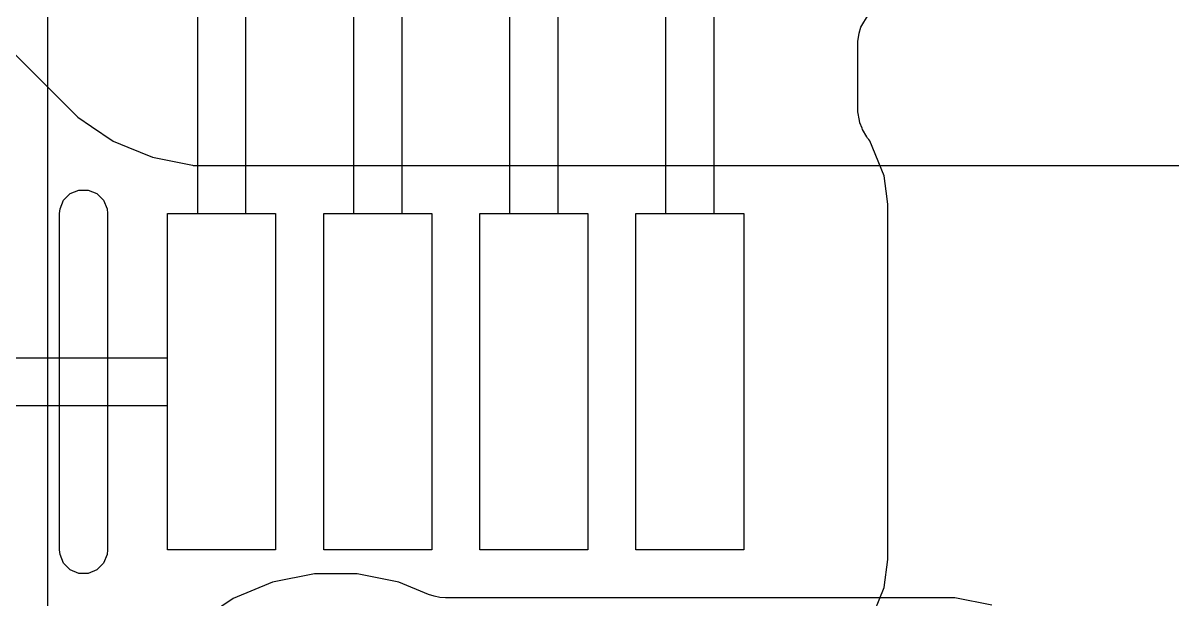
# Model space of a CAD drawing. Header units: inches. Extents: x 1.3 to 5.24, y -7.03 to -1.12.
# Drawn here: x 1.7204 to 1.9088, y -5.0279 to -4.9333 of the extents above; entities that cross this region are included whole.
import ezdxf

# ---------------------------------------------------------------- set-up
doc = ezdxf.new("R2010")
doc.units = ezdxf.units.IN
doc.header["$MEASUREMENT"] = 0
for name, color, linetype, true_color in [('B.Cu', 153, 'CONTINUOUS', 0x4d7fc4), ('B.Mask', 4, 'CONTINUOUS', 0x02ffee), ('B.Paste', 132, 'CONTINUOUS', 0x00c2c2), ('B.Silkscreen', 31, 'CONTINUOUS', 0xe8b2a7), ('F.Cu', 13, 'CONTINUOUS', 0xc83434), ('In2.Cu', 33, 'CONTINUOUS', 0xce7d2c)]:
    doc.layers.add(name, color=color, linetype=linetype, true_color=true_color)

msp = doc.modelspace()

# ---------------------------------------------------------------- linework, layer by layer
at = {"layer": 'B.Cu', "linetype": 'CONTINUOUS'}
for p, q in [((1.74902, -4.96457), (1.74902, -4.86122)), ((1.75689, -4.86285), (1.75689, -4.96457)), ((1.77461, -4.96457), (1.77461, -4.89469)), ((1.78248, -4.89632), (1.78248, -4.96457)), ((1.8002, -4.96457), (1.8002, -4.90846)), ((1.80807, -4.9101), (1.80807, -4.96457)), ((1.82579, -4.96457), (1.82579, -4.92224)), ((1.83366, -4.92387), (1.83366, -4.96457)), ((1.85779, -4.93402), (1.85902, -4.93195)), ((1.8573, -4.93639), (1.8575, -4.93502)), ((1.8575, -4.93502), (1.85779, -4.93402)), ((1.8573, -4.94792), (1.8573, -4.93639)), ((1.85757, -4.94934), (1.8573, -4.94792)), ((1.85763, -4.94968), (1.85757, -4.94934)), ((1.85799, -4.9506), (1.85763, -4.94968)), ((1.85806, -4.95079), (1.85799, -4.9506)), ((1.85874, -4.952), (1.85806, -4.95079)), ((1.85889, -4.95219), (1.85874, -4.952)), ((1.85909, -4.95245), (1.85889, -4.95219)), ((1.85889, -4.95219), (1.85889, -4.95219)), ((1.85923, -4.95264), (1.85909, -4.95245)), ((1.86162, -4.9584), (1.85923, -4.95264)), ((1.86194, -4.96089), (1.86162, -4.9584)), ((1.86162, -4.9584), (1.86162, -4.9584)), ((1.86162, -4.9584), (1.86162, -4.9584)), ((1.86222, -4.96302), (1.86194, -4.96089)), ((1.86222, -4.99211), (1.86222, -4.96302)), ((1.74409, -4.98819), (1.74409, -4.96457)), ((1.74409, -4.96457), (1.74902, -4.96457)), ((1.75689, -4.96457), (1.76181, -4.96457)), ((1.76181, -4.96457), (1.76181, -5.01969)), ((1.76969, -5.01969), (1.76969, -4.96457)), ((1.76969, -4.96457), (1.77461, -4.96457)), ((1.78248, -4.96457), (1.7874, -4.96457)), ((1.7874, -4.96457), (1.7874, -5.01969)), ((1.79528, -5.01969), (1.79528, -4.96457)), ((1.79528, -4.96457), (1.8002, -4.96457)), ((1.80807, -4.96457), (1.81299, -4.96457)), ((1.81299, -4.96457), (1.81299, -5.01969)), ((1.82087, -5.01969), (1.82087, -4.96457)), ((1.82087, -4.96457), (1.82579, -4.96457)), ((1.83366, -4.96457), (1.83858, -4.96457)), ((1.83858, -4.96457), (1.83858, -5.01969)), ((1.70177, -4.98819), (1.74409, -4.98819)), ((1.86222, -5.0063), (1.86222, -4.99211)), ((1.74409, -4.99606), (1.70177, -4.99606)), ((1.74409, -5.01969), (1.74409, -4.99606)), ((1.86222, -5.01496), (1.86222, -5.0063)), ((1.86222, -5.02123), (1.86222, -5.01496)), ((1.76181, -5.01969), (1.74409, -5.01969)), ((1.7874, -5.01969), (1.76969, -5.01969)), ((1.81299, -5.01969), (1.79528, -5.01969)), ((1.83858, -5.01969), (1.82087, -5.01969)), ((1.86162, -5.02586), (1.86222, -5.02123)), ((1.85923, -5.03161), (1.86162, -5.02586))]:
    msp.add_line(p, q, dxfattribs=at)
at = {"layer": 'B.Mask', "linetype": 'CONTINUOUS'}
for p, q in [((1.74409, -5.01969), (1.74409, -4.96457)), ((1.74409, -4.96457), (1.76181, -4.96457)), ((1.76181, -4.96457), (1.76181, -5.01969)), ((1.76969, -5.01969), (1.76969, -4.96457)), ((1.76969, -4.96457), (1.7874, -4.96457)), ((1.7874, -4.96457), (1.7874, -5.01969)), ((1.79528, -5.01969), (1.79528, -4.96457)), ((1.79528, -4.96457), (1.81299, -4.96457)), ((1.81299, -4.96457), (1.81299, -5.01969)), ((1.82087, -5.01969), (1.82087, -4.96457)), ((1.82087, -4.96457), (1.83858, -4.96457)), ((1.83858, -4.96457), (1.83858, -5.01969)), ((1.76181, -5.01969), (1.74409, -5.01969)), ((1.7874, -5.01969), (1.76969, -5.01969)), ((1.81299, -5.01969), (1.79528, -5.01969)), ((1.83858, -5.01969), (1.82087, -5.01969))]:
    msp.add_line(p, q, dxfattribs=at)
at = {"layer": 'B.Paste', "linetype": 'CONTINUOUS'}
for p, q in [((1.74409, -5.01969), (1.74409, -4.96457)), ((1.74409, -4.96457), (1.76181, -4.96457)), ((1.76181, -4.96457), (1.76181, -5.01969)), ((1.76969, -5.01969), (1.76969, -4.96457)), ((1.76969, -4.96457), (1.7874, -4.96457)), ((1.7874, -4.96457), (1.7874, -5.01969)), ((1.79528, -5.01969), (1.79528, -4.96457)), ((1.79528, -4.96457), (1.81299, -4.96457)), ((1.81299, -4.96457), (1.81299, -5.01969)), ((1.82087, -5.01969), (1.82087, -4.96457)), ((1.82087, -4.96457), (1.83858, -4.96457)), ((1.83858, -4.96457), (1.83858, -5.01969)), ((1.76181, -5.01969), (1.74409, -5.01969)), ((1.7874, -5.01969), (1.76969, -5.01969)), ((1.81299, -5.01969), (1.79528, -5.01969)), ((1.83858, -5.01969), (1.82087, -5.01969))]:
    msp.add_line(p, q, dxfattribs=at)
at = {"layer": 'B.Silkscreen', "linetype": 'CONTINUOUS'}
for p, q in [((1.72704, -4.96238), (1.72813, -4.96129)), ((1.72813, -4.96129), (1.72955, -4.96071)), ((1.72955, -4.96071), (1.73108, -4.96071)), ((1.73108, -4.96071), (1.7325, -4.96129)), ((1.7325, -4.96129), (1.73359, -4.96238)), ((1.72645, -4.9638), (1.72704, -4.96238)), ((1.73359, -4.96238), (1.73418, -4.9638)), ((1.72638, -4.96457), (1.72645, -4.9638)), ((1.72638, -5.01969), (1.72638, -4.96457)), ((1.73418, -4.9638), (1.73425, -4.96457)), ((1.73425, -4.96457), (1.73425, -5.01969)), ((1.72645, -5.02045), (1.72638, -5.01969)), ((1.73425, -5.01969), (1.73418, -5.02045)), ((1.72704, -5.02187), (1.72645, -5.02045)), ((1.73418, -5.02045), (1.73359, -5.02187)), ((1.72813, -5.02296), (1.72704, -5.02187)), ((1.72955, -5.02355), (1.72813, -5.02296)), ((1.73108, -5.02355), (1.72955, -5.02355)), ((1.7325, -5.02296), (1.73108, -5.02355)), ((1.73359, -5.02187), (1.7325, -5.02296))]:
    msp.add_line(p, q, dxfattribs=at)
at = {"layer": 'F.Cu', "linetype": 'CONTINUOUS'}
for p, q in [((1.32765, -4.54708), (1.72443, -4.94386)), ((1.72443, -4.94386), (1.72702, -4.94645)), ((1.72702, -4.94645), (1.72825, -4.94768)), ((1.72825, -4.94768), (1.72937, -4.9488)), ((1.72937, -4.9488), (1.7316, -4.95029)), ((1.7316, -4.95029), (1.73518, -4.95268)), ((1.73518, -4.95268), (1.73518, -4.95268)), ((1.73518, -4.95268), (1.73759, -4.95368)), ((1.73759, -4.95368), (1.74163, -4.95535)), ((1.74163, -4.95535), (1.74163, -4.95535)), ((1.74163, -4.95535), (1.74163, -4.95535)), ((1.74163, -4.95535), (1.74818, -4.95665)), ((1.74818, -4.95665), (1.74828, -4.95668)), ((1.74828, -4.95668), (1.74848, -4.95671)), ((1.74848, -4.95671), (2.18853, -4.95671)), ((1.76816, -5.0236), (1.76131, -5.02496)), ((1.77515, -5.0236), (1.76816, -5.0236)), ((1.76816, -5.0236), (1.76816, -5.0236)), ((1.76816, -5.0236), (1.76816, -5.0236)), ((1.78199, -5.02496), (1.77515, -5.0236)), ((1.77515, -5.0236), (1.77515, -5.0236)), ((1.77515, -5.0236), (1.77515, -5.0236)), ((1.76131, -5.02496), (1.75486, -5.02764)), ((1.76131, -5.02496), (1.76131, -5.02496)), ((1.76131, -5.02496), (1.76131, -5.02496)), ((1.782, -5.02496), (1.78199, -5.02496)), ((1.78199, -5.02496), (1.78199, -5.02496)), ((1.78687, -5.02698), (1.782, -5.02496)), ((1.78778, -5.02726), (1.78687, -5.02698)), ((1.78871, -5.02745), (1.78778, -5.02726)), ((1.75486, -5.02764), (1.75096, -5.03024)), ((1.75486, -5.02764), (1.75486, -5.02764)), ((1.75486, -5.02764), (1.75486, -5.02764)), ((1.78966, -5.02754), (1.78871, -5.02745)), ((1.87318, -5.02754), (1.78966, -5.02754)), ((1.87927, -5.02875), (1.87318, -5.02754)), ((1.87318, -5.02754), (1.87318, -5.02754)), ((1.87318, -5.02754), (1.87318, -5.02754))]:
    msp.add_line(p, q, dxfattribs=at)
at = {"layer": 'In2.Cu', "linetype": 'CONTINUOUS'}
msp.add_line((1.72441, -4.48783), (1.72441, -5.42818), dxfattribs=at)

doc.saveas('drawing.dxf')
